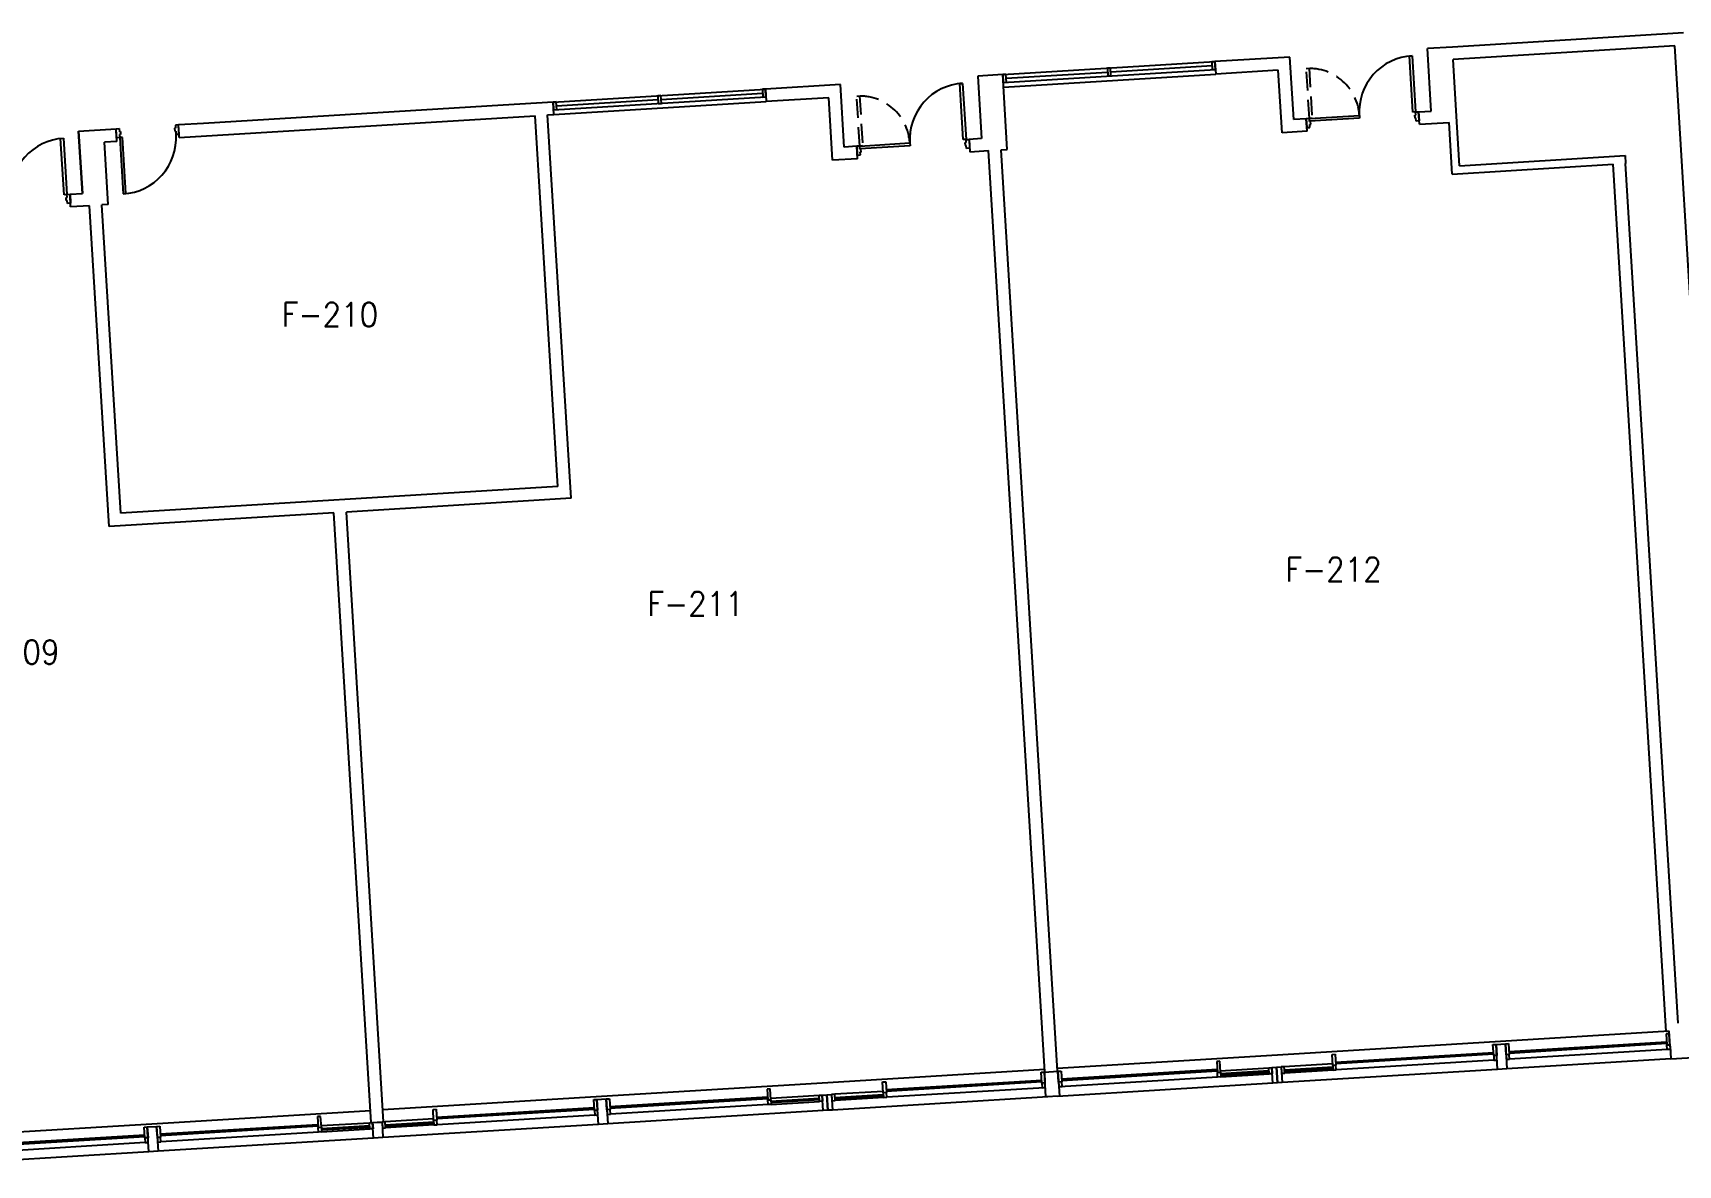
# Model space of a CAD drawing. Header units: inches. Extents: x 0 to 15110, y -1099 to 7181.
# Drawn here: x 10973 to 12025, y 5537 to 6261 of the extents above; entities that cross this region are included whole.
import ezdxf
from ezdxf.enums import TextEntityAlignment as Align

# ---------------------------------------------------------------- set-up
doc = ezdxf.new("R2010")
doc.units = ezdxf.units.IN
doc.header["$LTSCALE"] = 48
doc.header["$MEASUREMENT"] = 0
doc.linetypes.add('HIDDEN', pattern=[0.375, 0.25, -0.125])
doc.layers.get('0').update_dxf_attribs({"linetype": 'CONTINUOUS'})
for name, color, linetype in [('A-DOOR', 5, 'CONTINUOUS'), ('A-GLAZ', 1, 'CONTINUOUS'), ('A-GLAZ-DETL', 5, 'CONTINUOUS'), ('A-WALL', 7, 'CONTINUOUS'), ('A-WALL-SILL', 3, 'CONTINUOUS'), ('SP-RMNO', 7, 'CONTINUOUS'), ('SP-ROOM', 7, 'CONTINUOUS')]:
    doc.layers.add(name, color=color, linetype=linetype)
doc.layers.get('0').off()
doc.layers.get('SP-ROOM').off()
doc.styles.add('ROMANS', font='ROMANS', dxfattribs={"width": 0.78})

# ---------------------------------------------------------------- blocks, each defined once
blk = doc.blocks.new('FMGRM1')
at = {"style": 'ROMANS', "width": 0.9}
for tag, p in [('DATA1', (0, -0.284)), ('DATA2', (0, -0.443)), ('DATA3', (0, -0.602)), ('DATA4', (0, -0.762)), ('DATA5', (0, -0.921))]:
    blk.add_attdef(tag, text='', height=0.117, dxfattribs=at).set_placement(p, align=Align.CENTER)
at = {"layer": 'SP-RMNO', "style": 'ROMANS', "width": 0.9}
blk.add_attdef('RMNUMB', text='', height=0.16, dxfattribs=at).set_placement((0, 0), align=Align.MIDDLE)

msp = doc.modelspace()

# ---------------------------------------------------------------- linework, layer by layer
at = {"layer": 'A-DOOR', "linetype": 'HIDDEN'}
for p, q in [((11787, 6237.9), (11788.8, 6238)), ((11788.8, 6238), (11790.7, 6206)), ((11789, 6205.9), (11787, 6237.9)), ((11499.5, 6220.3), (11501.3, 6220.4)), ((11501.5, 6188.3), (11499.5, 6220.3)), ((11501.3, 6220.4), (11503.3, 6188.4)), ((11790.7, 6206), (11789, 6205.9)), ((11503.3, 6188.4), (11501.5, 6188.3))]:
    msp.add_line(p, q, dxfattribs=at)
at = {"layer": 'A-DOOR', "linetype": 'Continuous'}
for p, q in [((11852.9, 6245.9), (11854.6, 6246)), ((11855.1, 6210), (11852.9, 6245.9)), ((11854.6, 6246), (11856.8, 6210.1)), ((11565.4, 6228.3), (11567.2, 6228.4)), ((11567.6, 6192.4), (11565.4, 6228.3)), ((11567.2, 6228.4), (11569.4, 6192.5)), ((11789, 6205.9), (11820.9, 6207.9)), ((11820.9, 6207.9), (11821, 6206.1)), ((11856.8, 6210.1), (11855.1, 6210)), ((11856.5, 6206.2), (11856.3, 6208.1)), ((11856.3, 6208.1), (11857, 6208.1)), ((11856.8, 6210.1), (11858.8, 6210.2)), ((11857, 6208.1), (11856.8, 6210.1)), ((11858.8, 6210.2), (11859.2, 6204.5)), ((11026, 6199.3), (11027.9, 6199.5)), ((11026.3, 6193.6), (11026, 6199.3)), ((11027.9, 6199.5), (11028.1, 6197.5)), ((11028.1, 6197.5), (11028.7, 6197.6)), ((11028.7, 6197.6), (11028.8, 6195.7)), ((11064, 6199.7), (11063.4, 6199.7)), ((11063.4, 6199.7), (11063.5, 6197.8)), ((11063.5, 6197.8), (11064.1, 6197.8)), ((11065.9, 6201.8), (11063.9, 6201.7)), ((11063.9, 6201.7), (11064, 6199.7)), ((11064.1, 6197.8), (11064.2, 6195.9)), ((11064.2, 6195.9), (11066.2, 6196)), ((11066.2, 6196), (11065.9, 6201.8)), ((11789, 6205.9), (11787, 6205.8)), ((11787, 6205.8), (11787.3, 6200.1)), ((11787.3, 6200.1), (11789.3, 6200.2)), ((11789.1, 6204.2), (11789, 6205.9)), ((11789.1, 6204), (11789, 6205.9)), ((11821, 6206.1), (11789.1, 6204.2)), ((11789.7, 6204), (11789.1, 6204)), ((11789.2, 6202.1), (11789.8, 6202.2)), ((11789.3, 6200.2), (11789.2, 6202.1)), ((11789.8, 6202.2), (11789.7, 6204)), ((11857.1, 6206.3), (11856.5, 6206.2)), ((11857.2, 6204.3), (11857.1, 6206.3)), ((11859.2, 6204.5), (11857.2, 6204.3)), ((10990.5, 6193.2), (10992.3, 6193.3)), ((10992.7, 6157.2), (10990.5, 6193.2)), ((10992.3, 6193.3), (10994.5, 6157.3)), ((11028.3, 6193.7), (11026.3, 6193.6)), ((11028.8, 6195.7), (11028.2, 6195.7)), ((11028.2, 6195.7), (11028.3, 6193.7)), ((11030, 6193.8), (11028.3, 6193.7)), ((11028.3, 6193.7), (11030.5, 6157.8)), ((11032.2, 6157.9), (11030, 6193.8)), ((11501.5, 6188.3), (11499.5, 6188.2)), ((11499.5, 6188.2), (11499.9, 6182.5)), ((11501.5, 6188.3), (11533.4, 6190.3)), ((11501.6, 6186.6), (11501.5, 6188.3)), ((11501.6, 6186.4), (11501.5, 6188.3)), ((11533.6, 6188.5), (11501.6, 6186.6)), ((11502.2, 6186.4), (11501.6, 6186.4)), ((11502.4, 6184.6), (11502.2, 6186.4)), ((11533.4, 6190.3), (11533.6, 6188.5)), ((11569.4, 6192.5), (11567.6, 6192.4)), ((11568.9, 6190.5), (11569.5, 6190.6)), ((11569, 6188.7), (11568.9, 6190.5)), ((11569.6, 6188.7), (11569, 6188.7)), ((11569.4, 6192.5), (11571.4, 6192.6)), ((11569.5, 6190.6), (11569.4, 6192.5)), ((11569.7, 6186.8), (11569.6, 6188.7)), ((11571.7, 6186.9), (11569.7, 6186.8)), ((11571.4, 6192.6), (11571.7, 6186.9)), ((11499.9, 6182.5), (11501.9, 6182.6)), ((11501.7, 6184.5), (11502.4, 6184.6)), ((11501.9, 6182.6), (11501.7, 6184.5)), ((10994.5, 6157.3), (10992.7, 6157.2)), ((10994.1, 6153.5), (10994, 6155.4)), ((10994, 6155.4), (10994.6, 6155.4)), ((10994.5, 6157.3), (10996.5, 6157.5)), ((10994.6, 6155.4), (10994.5, 6157.3)), ((10996.5, 6157.5), (10996.8, 6151.7)), ((11030.5, 6157.8), (11032.2, 6157.9)), ((10994.7, 6153.5), (10994.1, 6153.5)), ((10994.8, 6151.6), (10994.7, 6153.5)), ((10996.8, 6151.7), (10994.8, 6151.6))]:
    msp.add_line(p, q, dxfattribs=at)
for centre in [(11856.8, 6210.1), (11569.4, 6192.5), (10994.5, 6157.3)]:
    msp.add_arc(centre, 36, 93.5055, 183.5055, dxfattribs=at)
at = {"layer": 'A-DOOR', "linetype": 'HIDDEN'}
for centre in [(11789, 6205.9), (11501.5, 6188.3)]:
    msp.add_arc(centre, 32, 3.5055, 93.5055, dxfattribs=at)
at = {"layer": 'A-DOOR', "linetype": 'Continuous'}
msp.add_ellipse((11028.3, 6193.7), major_axis=(-25.5, 25.5), ratio=1, start_param=2.417281, end_param=3.988077, dxfattribs=at)
at = {"layer": 'A-GLAZ', "linetype": 'Continuous'}
for p, q in [((11661.9, 6235.7), (11726.8, 6239.7)), ((11593.2, 6229), (11728.9, 6237.3)), ((11595, 6231.6), (11659.9, 6235.6)), ((11305.7, 6211.4), (11441.5, 6219.7)), ((11307.6, 6214.1), (11372.5, 6218)), ((11374.5, 6218.1), (11439.3, 6222.1)), ((11805.8, 5602.8), (11906.6, 5609)), ((11805.9, 5601.8), (11906.7, 5608)), ((11916.6, 5609.6), (12017.4, 5615.8)), ((11916.7, 5608.6), (12017.5, 5614.8)), ((12017.7, 5610.8), (11916.9, 5604.6)), ((11630.5, 5592.1), (11730, 5598.2)), ((11630.6, 5591.1), (11730, 5597.2)), ((11732, 5597.3), (11763, 5599.2)), ((11763.1, 5597.2), (11732.1, 5595.3)), ((11803.9, 5601.7), (11772.9, 5599.8)), ((11773.1, 5597.8), (11804, 5599.7)), ((11773.1, 5596.8), (11804.1, 5598.7)), ((11804.1, 5597.7), (11773.2, 5595.8)), ((11906.9, 5604), (11806.1, 5597.8)), ((11518.4, 5585.2), (11617.8, 5591.3)), ((11518.4, 5584.3), (11617.9, 5590.3)), ((11619.5, 5586.4), (11518.7, 5580.3)), ((11730.3, 5593.2), (11629.5, 5587)), ((11763.1, 5596.2), (11732.2, 5594.3)), ((11732.3, 5593.3), (11763.2, 5595.2)), ((11341.7, 5574.4), (11442.5, 5580.6)), ((11341.7, 5573.4), (11442.6, 5579.6)), ((11442.8, 5575.6), (11342, 5569.5)), ((11444.6, 5579.7), (11475.5, 5581.6)), ((11475.6, 5579.6), (11444.7, 5577.7)), ((11475.7, 5578.6), (11444.7, 5576.7)), ((11444.8, 5575.7), (11475.7, 5577.6)), ((11516.4, 5584.1), (11485.5, 5582.2)), ((11485.6, 5580.2), (11516.5, 5582.1)), ((11485.7, 5579.2), (11516.6, 5581.1)), ((11516.7, 5580.1), (11485.7, 5578.2)), ((11229, 5566.5), (11198, 5564.7)), ((11230.9, 5567.7), (11331.7, 5573.8)), ((11231, 5566.7), (11331.8, 5572.8)), ((11332, 5568.8), (11231.2, 5562.7)), ((10943.4, 5550.1), (11044.2, 5556.3)), ((10943.5, 5549.1), (11044.3, 5555.3)), ((11054.2, 5556.9), (11155, 5563)), ((11054.3, 5555.9), (11155.1, 5562)), ((11155.3, 5558), (11054.5, 5551.9)), ((11157.1, 5562.2), (11188, 5564)), ((11188.2, 5562), (11157.2, 5560.2)), ((11188.2, 5561), (11157.3, 5559.2)), ((11157.3, 5558.2), (11188.3, 5560.1)), ((11198.1, 5562.7), (11229.1, 5564.6)), ((11198.2, 5561.7), (11229.1, 5563.6)), ((11229.2, 5562.6), (11198.3, 5560.7)), ((11044.5, 5551.3), (10943.7, 5545.1))]:
    msp.add_line(p, q, dxfattribs=at)
at = {"layer": 'A-GLAZ-DETL', "linetype": 'Continuous'}
for p, q in [((11661.8, 6238.2), (11659.8, 6238.1)), ((11659.8, 6238.1), (11660.1, 6233.1)), ((11662.1, 6233.2), (11661.8, 6238.2)), ((11728.6, 6242.3), (11726.6, 6242.2)), ((11726.6, 6242.2), (11726.9, 6237.2)), ((11728.9, 6237.3), (11728.6, 6242.3)), ((11594.9, 6234.1), (11592.9, 6234)), ((11592.9, 6234), (11593.2, 6229)), ((11593.2, 6229), (11595.2, 6229.1)), ((11595.2, 6229.1), (11594.9, 6234.1)), ((11660.1, 6233.1), (11662.1, 6233.2)), ((11726.9, 6237.2), (11728.9, 6237.3)), ((11374.3, 6220.6), (11372.3, 6220.5)), ((11372.3, 6220.5), (11372.6, 6215.5)), ((11374.6, 6215.6), (11374.3, 6220.6)), ((11441.2, 6224.7), (11439.2, 6224.6)), ((11439.2, 6224.6), (11439.5, 6219.6)), ((11439.5, 6219.6), (11441.5, 6219.7)), ((11441.5, 6219.7), (11441.2, 6224.7)), ((11307.4, 6216.5), (11305.4, 6216.4)), ((11305.4, 6216.4), (11305.7, 6211.4)), ((11305.7, 6211.4), (11307.7, 6211.6)), ((11307.7, 6211.6), (11307.4, 6216.5)), ((11372.6, 6215.5), (11374.6, 6215.6)), ((12019.1, 5620.9), (12017.1, 5620.8)), ((12017.1, 5620.8), (12017.5, 5613.8)), ((12019.5, 5613.9), (12019.1, 5620.9)), ((11803.5, 5607.7), (11805.5, 5607.8)), ((11803.9, 5600.7), (11803.5, 5607.7)), ((11805.5, 5607.8), (11805.9, 5600.8)), ((11906.3, 5614), (11908.3, 5614.1)), ((11906.8, 5607), (11906.3, 5614)), ((11908.8, 5607.1), (11906.8, 5607)), ((11908.8, 5607.1), (11906.8, 5607)), ((11906.8, 5607), (11906.9, 5604)), ((11908.3, 5614.1), (11908.8, 5607.1)), ((11908.9, 5604.1), (11908.8, 5607.1)), ((11914.3, 5614.5), (11916.3, 5614.6)), ((11914.7, 5607.5), (11914.3, 5614.5)), ((11916.7, 5607.6), (11914.7, 5607.5)), ((11916.7, 5607.6), (11914.7, 5607.5)), ((11914.7, 5607.5), (11914.9, 5604.5)), ((11916.3, 5614.6), (11916.7, 5607.6)), ((11916.9, 5604.6), (11916.7, 5607.6)), ((12017.5, 5613.8), (12019.5, 5613.9)), ((12017.5, 5613.8), (12019.5, 5613.9)), ((12017.7, 5610.8), (12017.5, 5613.8)), ((12019.7, 5610.9), (12017.7, 5610.8)), ((12019.5, 5613.9), (12019.7, 5610.9)), ((11617.5, 5596.3), (11619.5, 5596.4)), ((11617.9, 5589.3), (11617.5, 5596.3)), ((11619.5, 5596.4), (11619.9, 5589.5)), ((11628.2, 5597), (11630.2, 5597.1)), ((11628.6, 5590), (11628.2, 5597)), ((11630.2, 5597.1), (11630.6, 5590.1)), ((11731.7, 5603.3), (11729.7, 5603.2)), ((11729.7, 5603.2), (11730.1, 5596.2)), ((11730.1, 5596.2), (11732.1, 5596.3)), ((11730.1, 5596.2), (11732.1, 5596.3)), ((11732.1, 5596.3), (11731.7, 5603.3)), ((11732.1, 5596.3), (11732.3, 5593.3)), ((11763, 5599.2), (11765, 5599.3)), ((11763.2, 5595.2), (11763, 5599.2)), ((11765, 5599.3), (11765.2, 5595.3)), ((11772.9, 5599.8), (11770.9, 5599.7)), ((11770.9, 5599.7), (11771.2, 5595.7)), ((11773.2, 5595.8), (11772.9, 5599.8)), ((11805.9, 5600.8), (11803.9, 5600.7)), ((11805.9, 5600.8), (11803.9, 5600.7)), ((11803.9, 5600.7), (11804.1, 5597.7)), ((11804.1, 5597.7), (11806.1, 5597.8)), ((11806.1, 5597.8), (11805.9, 5600.8)), ((11906.9, 5604), (11908.9, 5604.1)), ((11914.9, 5604.5), (11916.9, 5604.6)), ((11516.1, 5590.1), (11518.1, 5590.2)), ((11516.5, 5583.1), (11516.1, 5590.1)), ((11518.1, 5590.2), (11518.5, 5583.3)), ((11619.9, 5589.5), (11617.9, 5589.3)), ((11619.9, 5589.5), (11617.9, 5589.3)), ((11617.9, 5589.3), (11618.1, 5586.3)), ((11618.1, 5586.3), (11620.1, 5586.5)), ((11620.1, 5586.5), (11619.9, 5589.5)), ((11630.6, 5590.1), (11628.6, 5590)), ((11630.6, 5590.1), (11628.6, 5590)), ((11628.6, 5590), (11628.8, 5587)), ((11628.8, 5587), (11630.8, 5587.1)), ((11630.8, 5587.1), (11630.6, 5590.1)), ((11730.3, 5593.2), (11730.1, 5596.2)), ((11732.3, 5593.3), (11730.3, 5593.2)), ((11765.2, 5595.3), (11763.2, 5595.2)), ((11771.2, 5595.7), (11773.2, 5595.8)), ((11331.4, 5578.8), (11333.4, 5578.9)), ((11331.8, 5571.8), (11331.4, 5578.8)), ((11333.4, 5578.9), (11333.8, 5572)), ((11339.4, 5579.3), (11341.4, 5579.4)), ((11339.8, 5572.3), (11339.4, 5579.3)), ((11341.4, 5579.4), (11341.8, 5572.4)), ((11444.2, 5585.7), (11442.2, 5585.6)), ((11442.2, 5585.6), (11442.6, 5578.6)), ((11442.6, 5578.6), (11444.6, 5578.7)), ((11442.6, 5578.6), (11444.6, 5578.7)), ((11442.8, 5575.6), (11442.6, 5578.6)), ((11444.8, 5575.7), (11442.8, 5575.6)), ((11444.6, 5578.7), (11444.2, 5585.7)), ((11444.6, 5578.7), (11444.8, 5575.7)), ((11475.5, 5581.6), (11477.5, 5581.7)), ((11475.7, 5577.6), (11475.5, 5581.6)), ((11477.7, 5577.8), (11475.7, 5577.6)), ((11477.5, 5581.7), (11477.7, 5577.8)), ((11485.5, 5582.2), (11483.5, 5582.1)), ((11483.5, 5582.1), (11483.7, 5578.1)), ((11483.7, 5578.1), (11485.7, 5578.2)), ((11485.7, 5578.2), (11485.5, 5582.2)), ((11518.5, 5583.3), (11516.5, 5583.1)), ((11518.5, 5583.3), (11516.5, 5583.1)), ((11516.5, 5583.1), (11516.7, 5580.1)), ((11516.7, 5580.1), (11518.7, 5580.3)), ((11518.7, 5580.3), (11518.5, 5583.3)), ((11156.7, 5568.1), (11154.7, 5568)), ((11154.7, 5568), (11155.2, 5561)), ((11157.2, 5561.2), (11156.7, 5568.1)), ((11228.6, 5572.5), (11230.6, 5572.7)), ((11229, 5565.5), (11228.6, 5572.5)), ((11231, 5565.7), (11229, 5565.5)), ((11231, 5565.7), (11229, 5565.5)), ((11229, 5565.5), (11229.2, 5562.6)), ((11230.6, 5572.7), (11231, 5565.7)), ((11231.2, 5562.7), (11231, 5565.7)), ((11333.8, 5572), (11331.8, 5571.8)), ((11333.8, 5572), (11331.8, 5571.8)), ((11331.8, 5571.8), (11332, 5568.8)), ((11332, 5568.8), (11334, 5569)), ((11334, 5569), (11333.8, 5572)), ((11341.8, 5572.4), (11339.8, 5572.3)), ((11341.8, 5572.4), (11339.8, 5572.3)), ((11339.8, 5572.3), (11340, 5569.3)), ((11340, 5569.3), (11342, 5569.5)), ((11342, 5569.5), (11341.8, 5572.4)), ((11043.9, 5561.2), (11045.9, 5561.4)), ((11044.4, 5554.3), (11043.9, 5561.2)), ((11046.4, 5554.4), (11044.4, 5554.3)), ((11046.4, 5554.4), (11044.4, 5554.3)), ((11044.4, 5554.3), (11044.5, 5551.3)), ((11045.9, 5561.4), (11046.4, 5554.4)), ((11046.5, 5551.4), (11046.4, 5554.4)), ((11051.9, 5561.7), (11053.9, 5561.9)), ((11052.4, 5554.7), (11051.9, 5561.7)), ((11054.3, 5554.9), (11052.4, 5554.7)), ((11054.3, 5554.9), (11052.4, 5554.7)), ((11052.4, 5554.7), (11052.5, 5551.7)), ((11053.9, 5561.9), (11054.3, 5554.9)), ((11054.5, 5551.9), (11054.3, 5554.9)), ((11155.2, 5561), (11157.2, 5561.2)), ((11155.2, 5561), (11157.2, 5561.2)), ((11155.3, 5558), (11155.2, 5561)), ((11157.3, 5558.2), (11155.3, 5558)), ((11157.2, 5561.2), (11157.3, 5558.2)), ((11188, 5564), (11190, 5564.2)), ((11188.3, 5560.1), (11188, 5564)), ((11190.3, 5560.2), (11188.3, 5560.1)), ((11190, 5564.2), (11190.3, 5560.2)), ((11198, 5564.7), (11196, 5564.5)), ((11196, 5564.5), (11196.3, 5560.5)), ((11196.3, 5560.5), (11198.3, 5560.7)), ((11198.3, 5560.7), (11198, 5564.7)), ((11229.2, 5562.6), (11231.2, 5562.7)), ((11044.5, 5551.3), (11046.5, 5551.4)), ((11052.5, 5551.7), (11054.5, 5551.9))]:
    msp.add_line(p, q, dxfattribs=at)
for p in [(11619.5, 5596.4), (11628.2, 5597)]:
    msp.add_point(p, dxfattribs=at)
at = {"layer": 'A-WALL', "linetype": 'Continuous'}
for p, q in [((12028.1, 6260.6), (11880.4, 6251.6)), ((11880.4, 6251.6), (11864.4, 6250.6)), ((11866.8, 6210.7), (11864.4, 6250.6)), ((12022.6, 6252.3), (11880.8, 6243.6)), ((12034.8, 6052.6), (12022.6, 6252.3)), ((11592.9, 6234), (11728.6, 6242.3)), ((11776.5, 6245.2), (11728.6, 6242.3)), ((11728.6, 6242.3), (11729.1, 6234.3)), ((11779, 6205.3), (11776.5, 6245.2)), ((11883.3, 6203.7), (11880.8, 6243.6)), ((11489.1, 6227.7), (11441.2, 6224.7)), ((11491.5, 6187.7), (11489.1, 6227.7)), ((11592.9, 6234), (11576.9, 6233)), ((11576.9, 6233), (11579.4, 6193.1)), ((11595.8, 6186.1), (11592.9, 6234)), ((11769.1, 6236.8), (11729.1, 6234.3)), ((11771.5, 6196.8), (11769.1, 6236.8)), ((11305.4, 6216.4), (11441.2, 6224.7)), ((11441.2, 6224.7), (11441.7, 6216.7)), ((11481.6, 6219.2), (11441.7, 6216.7)), ((11484, 6179.3), (11481.6, 6219.2)), ((11066.4, 6193.8), (11293.9, 6207.7)), ((11273.5, 6214.5), (11081.8, 6202.8)), ((11305.4, 6216.4), (11273.5, 6214.5)), ((11308.4, 5970.7), (11293.9, 6207.7)), ((11301.9, 6208.2), (11305.9, 6208.4)), ((11316.9, 5963.2), (11301.9, 6208.2)), ((11305.9, 6208.4), (11305.4, 6216.4)), ((11858.8, 6210.2), (11866.8, 6210.7)), ((11859.3, 6202.2), (11858.8, 6210.2)), ((11002, 6197.9), (11026, 6199.3)), ((11004.4, 6157.9), (11002, 6197.9)), ((11004.4, 6157.9), (11002, 6197.9)), ((11002, 6197.9), (11004.4, 6157.9)), ((11026.4, 6191.3), (11026, 6199.3)), ((11081.8, 6202.8), (11065.9, 6201.8)), ((11066.4, 6193.8), (11065.9, 6201.8)), ((11787.5, 6197.8), (11771.5, 6196.8)), ((11787, 6205.8), (11779, 6205.3)), ((11787.5, 6197.8), (11787, 6205.8)), ((11859.3, 6202.2), (11878.3, 6203.4)), ((11880.3, 6170.4), (11878.3, 6203.4)), ((11885, 6175.7), (11883.3, 6203.7)), ((11026.4, 6191.3), (11018.5, 6190.9)), ((11020.9, 6150.9), (11018.5, 6190.9)), ((11499.5, 6188.2), (11491.5, 6187.7)), ((11500, 6180.2), (11499.5, 6188.2)), ((11579.4, 6193.1), (11571.4, 6192.6)), ((11571.4, 6192.6), (11571.9, 6184.6)), ((11591.8, 6185.9), (11595.8, 6186.1)), ((11627.8, 5597), (11591.8, 6185.9)), ((11500, 6180.2), (11484, 6179.3)), ((11571.9, 6184.6), (11583.8, 6185.4)), ((11619.9, 5596.5), (11583.8, 6185.4)), ((11880.3, 6170.4), (11983.1, 6176.7)), ((11885, 6175.7), (11990.8, 6182.2)), ((12017, 5622.4), (11983.1, 6176.7)), ((11990.8, 6182.2), (11991.1, 6177.2)), ((12024.7, 5627.7), (11991.1, 6177.2)), ((10996.5, 6157.5), (11004.4, 6157.9)), ((10996.9, 6149.5), (10996.5, 6157.5)), ((11008.9, 6150.2), (10996.9, 6149.5)), ((11021.5, 5945.1), (11008.9, 6150.2)), ((11020.9, 6150.9), (11016.9, 6150.7)), ((11029, 5953.6), (11016.9, 6150.7)), ((11308.4, 5970.7), (11029, 5953.6)), ((11316.9, 5963.2), (11173.2, 5954.4)), ((11197, 5564.6), (11173.2, 5954.4)), ((11165.2, 5953.9), (11021.5, 5945.1)), ((11189, 5564.1), (11165.2, 5953.9)), ((12019.6, 5612.9), (12019, 5622.5)), ((11908.3, 5614.1), (11914.3, 5614.5)), ((11909.3, 5598.1), (11908.3, 5614.1)), ((11914.3, 5614.5), (11915.3, 5598.5)), ((12019.6, 5612.9), (12020.1, 5604.9)), ((12020.1, 5604.9), (12072, 5608.1)), ((11619.5, 5596.4), (11628.2, 5597)), ((11620.5, 5580.5), (11619.5, 5596.4)), ((11628.2, 5597), (11629.2, 5581)), ((11765, 5599.3), (11768, 5599.5)), ((11765.6, 5589.3), (11765, 5599.3)), ((11768, 5599.5), (11770.9, 5599.7)), ((11768.6, 5589.5), (11768, 5599.5)), ((11768, 5599.5), (11768.6, 5589.5)), ((11770.9, 5599.7), (11771.6, 5589.7)), ((11915.3, 5598.5), (11909.3, 5598.1)), ((11768.6, 5589.5), (11765.6, 5589.3)), ((11771.6, 5589.7), (11768.6, 5589.5)), ((11333.4, 5578.9), (11339.4, 5579.3)), ((11334.4, 5563), (11333.4, 5578.9)), ((11339.4, 5579.3), (11340.4, 5563.3)), ((11477.5, 5581.7), (11480.5, 5581.9)), ((11478.1, 5571.8), (11477.5, 5581.7)), ((11480.5, 5581.9), (11483.5, 5582.1)), ((11480.5, 5581.9), (11481.1, 5572)), ((11481.1, 5572), (11480.5, 5581.9)), ((11483.5, 5582.1), (11484.1, 5572.1)), ((11629.2, 5581), (11620.5, 5580.5)), ((11481.1, 5572), (11478.1, 5571.8)), ((11484.1, 5572.1), (11481.1, 5572)), ((11045.9, 5561.4), (11051.9, 5561.7)), ((11046.9, 5545.4), (11045.9, 5561.4)), ((11051.9, 5561.7), (11052.9, 5545.8)), ((11190, 5564.2), (11193, 5564.3)), ((11190.6, 5554.2), (11190, 5564.2)), ((11193.6, 5554.4), (11190.6, 5554.2)), ((11193, 5564.3), (11196, 5564.5)), ((11196.6, 5554.6), (11193.6, 5554.4)), ((11196, 5564.5), (11196.6, 5554.6)), ((11340.4, 5563.3), (11334.4, 5563)), ((11052.9, 5545.8), (11046.9, 5545.4))]:
    msp.add_line(p, q, dxfattribs=at)
at = {"layer": 'A-WALL-SILL', "linetype": 'Continuous'}
for p, q in [((11592.9, 6234), (11728.6, 6242.3)), ((11593.4, 6226), (11729.1, 6234.3)), ((11305.4, 6216.4), (11441.2, 6224.7)), ((11305.9, 6208.4), (11441.7, 6216.7)), ((12019, 5622.5), (11911.2, 5615.9)), ((11911.2, 5615.9), (11761.5, 5606.8)), ((11619.8, 5598.1), (11474, 5589.2)), ((11761.5, 5606.8), (11627.7, 5598.6)), ((11909.3, 5598.1), (11771.6, 5589.7)), ((12020.1, 5604.9), (11915.3, 5598.5)), ((11474, 5589.2), (11336.3, 5580.8)), ((11765.6, 5589.3), (11627.8, 5580.9)), ((11336.3, 5580.8), (11196.6, 5572.2)), ((11621.8, 5580.6), (11484.1, 5572.1)), ((11188.6, 5571.7), (11048.8, 5563.2)), ((11478.1, 5571.8), (11340.4, 5563.3)), ((11048.8, 5563.2), (10899.1, 5554)), ((11334.4, 5563), (11196.6, 5554.6)), ((11046.9, 5545.4), (10909.2, 5537)), ((11190.6, 5554.2), (11052.9, 5545.8))]:
    msp.add_line(p, q, dxfattribs=at)

# ---------------------------------------------------------------- block references
at = {"layer": 'SP-ROOM', "linetype": 'Continuous'}
ref = msp.add_blockref('FMGRM1', (11162.7, 6080.6), dxfattribs=dict(at, xscale=96, yscale=96, zscale=96))
ref.add_attrib('RMNUMB', 'F-210', dxfattribs={"layer": 'SP-RMNO', "height": 15.36, "style": 'ROMANS', "width": 0.9}).set_placement((11162.7, 6080.6), align=Align.MIDDLE)
ref = msp.add_blockref('FMGRM1', (11804.4, 5917.7), dxfattribs=dict(at, xscale=96, yscale=96, zscale=96))
ref.add_attrib('RMNUMB', 'F-212', dxfattribs={"layer": 'SP-RMNO', "height": 15.36, "style": 'ROMANS', "width": 0.9}).set_placement((11804.4, 5917.7), align=Align.MIDDLE)
ref = msp.add_blockref('FMGRM1', (11396.5, 5895.7), dxfattribs=dict(at, xscale=96, yscale=96, zscale=96))
ref.add_attrib('RMNUMB', 'F-211', dxfattribs={"layer": 'SP-RMNO', "height": 15.36, "style": 'ROMANS', "width": 0.9}).set_placement((11396.5, 5895.7), align=Align.MIDDLE)
ref = msp.add_blockref('FMGRM1', (10959, 5864.9), dxfattribs=dict(at, xscale=96, yscale=96, zscale=96))
ref.add_attrib('RMNUMB', 'F-209', dxfattribs={"layer": 'SP-RMNO', "height": 15.36, "style": 'ROMANS', "width": 0.9}).set_placement((10959, 5864.9), align=Align.MIDDLE)

doc.saveas('drawing.dxf')
